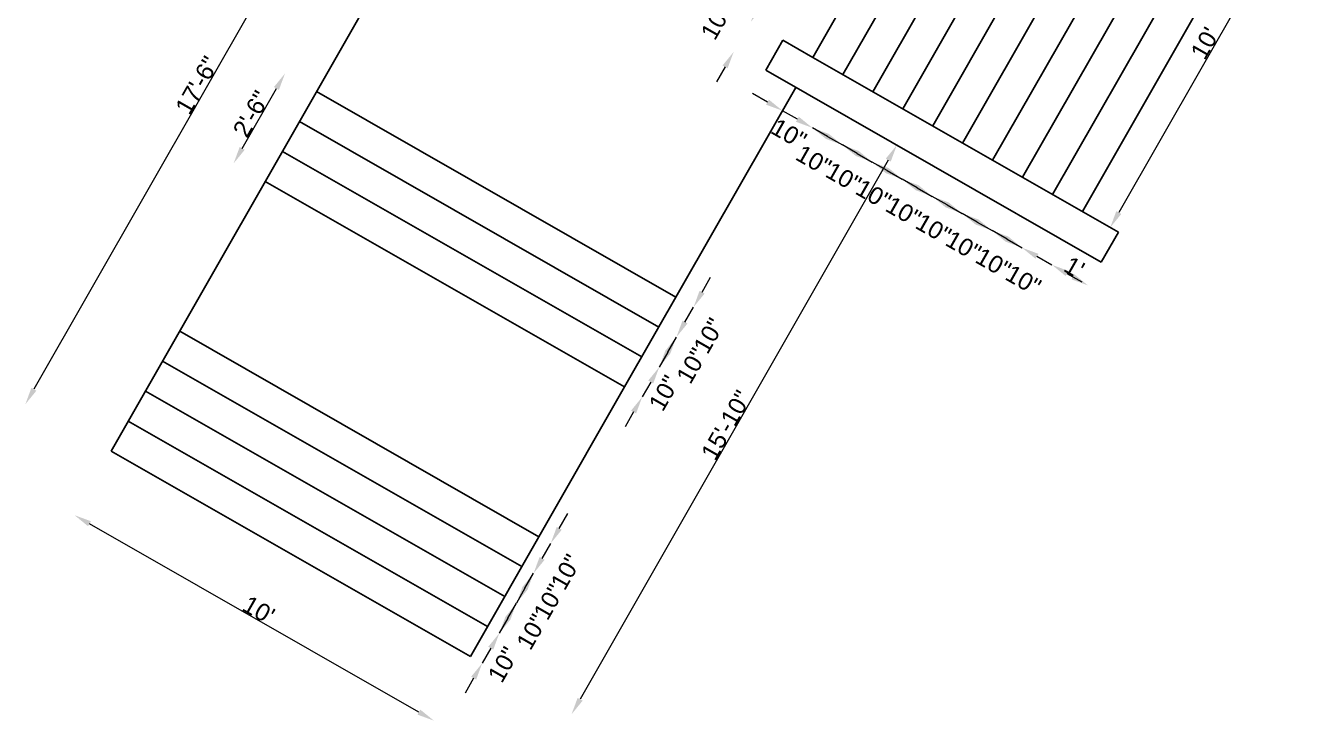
# Model space of a CAD drawing. Header units: inches. Extents: x 1642 to 2519, y -670 to 169.
# Drawn here: x 1858.3 to 2225.5, y -669.5 to -468 of the extents above; entities that cross this region are included whole.
import ezdxf

# ---------------------------------------------------------------- set-up
doc = ezdxf.new("R2010")
doc.units = ezdxf.units.IN
doc.header["$MEASUREMENT"] = 0
doc.layers.add('dimantion', color=236, linetype='Continuous')
doc.styles.add('Annotative', font='arial.ttf')
doc.dimstyles.new('Copy of Annotative', dxfattribs={"dimscale": 0, "dimtxt": 5, "dimasz": 5, "dimexe": 0.18, "dimexo": 0.0625, "dimgap": 0.09, "dimtad": 1, "dimdec": 0, "dimzin": 0, "dimdsep": 46, "dimlunit": 4, "dimtxsty": 'Annotative', "dimcen": 0.09, "dimse1": 1, "dimse2": 1, "dimclrd": 250, "dimclrt": 250, "dimadec": 0, "dimazin": 0, "dimtfac": 0.3, "dimtdec": 0, "dimtofl": 0, "dimtmove": 0, "dimatfit": 2, "dimfxl": 1, "dimtolj": 1, "dimtzin": 0, "dimlwd": 5, "dimarcsym": 0})

# ---------------------------------------------------------------- blocks, each defined once
blk = doc.blocks.new('*D22')
at = {"color": 250, "lineweight": 5, "transparency": 16777216}
blk.add_line((1960.08, -399.86), (1860.82, -573.49), dxfattribs=at)
at = {"color": 250, "lineweight": 9, "transparency": 16777216}
for points in [[(1959.36, -399.45), (1960.81, -400.28), (1962.56, -395.52)], [(1860.1, -573.08), (1861.54, -573.91), (1858.34, -577.83)]]:
    blk.add_solid(points, dxfattribs=at)
at = {"layer": 'Defpoints', "color": 0, "lineweight": 9, "transparency": 16777216}
for p in [(1976.05, -403.24), (1858.34, -577.83), (1871.83, -585.54)]:
    blk.add_point(p, dxfattribs=at)
at = {"color": 250, "transparency": 16777216, "insert": (1908.16, -485.37), "char_height": 5, "attachment_point": 5, "rotation": 60.2432, "style": 'Annotative'}
blk.add_mtext('\\A1;17\'-6"', dxfattribs=at)
blk = doc.blocks.new('*D50')
at = {"color": 250, "lineweight": 5, "transparency": 16777216}
blk.add_line((1972.44, -667.05), (1876.94, -612.46), dxfattribs=at)
at = {"color": 250, "lineweight": 9, "transparency": 16777216}
for points in [[(1877.36, -611.73), (1876.53, -613.18), (1872.6, -609.98)], [(1972.85, -666.33), (1972.03, -667.78), (1976.78, -669.53)]]:
    blk.add_solid(points, dxfattribs=at)
at = {"layer": 'Defpoints', "color": 0, "lineweight": 9, "transparency": 16777216}
for p in [(1883.23, -591.38), (1872.6, -609.98), (1987.41, -650.94)]:
    blk.add_point(p, dxfattribs=at)
at = {"color": 250, "transparency": 16777216, "insert": (1926, -637.46), "char_height": 5, "attachment_point": 5, "rotation": 330.2432, "style": 'Annotative'}
blk.add_mtext("\\A1;10'", dxfattribs=at)
blk = doc.blocks.new('*D41')
at = {"color": 250, "lineweight": 5, "transparency": 16777216}
blk.add_line((2229.96, -426.76), (2175.36, -522.25), dxfattribs=at)
at = {"color": 250, "lineweight": 9, "transparency": 16777216}
for points in [[(2229.23, -426.35), (2230.68, -427.17), (2232.44, -422.42)], [(2174.64, -521.84), (2176.08, -522.67), (2172.88, -526.59)]]:
    blk.add_solid(points, dxfattribs=at)
at = {"layer": 'Defpoints', "color": 0, "lineweight": 9, "transparency": 16777216}
for p in [(2224.37, -417.8), (2164.81, -521.98), (2172.88, -526.59)]:
    blk.add_point(p, dxfattribs=at)
at = {"color": 250, "transparency": 16777216, "insert": (2200.36, -473.19), "char_height": 5, "attachment_point": 5, "rotation": 60.2432, "style": 'Annotative'}
blk.add_mtext("\\A1;10'", dxfattribs=at)
blk = doc.blocks.new('*D38')
at = {"color": 250, "lineweight": 5, "transparency": 16777216}
for p, q in [((2071.15, -462.67), (2073.63, -458.33)), ((2061.22, -480.04), (2058.74, -484.38))]:
    blk.add_line(p, q, dxfattribs=at)
at = {"color": 250, "lineweight": 9, "transparency": 16777216}
for points in [[(2070.42, -462.26), (2071.87, -463.09), (2068.66, -467.01)], [(2060.5, -479.62), (2061.94, -480.45), (2063.7, -475.7)]]:
    blk.add_solid(points, dxfattribs=at)
at = {"layer": 'Defpoints', "color": 0, "lineweight": 9, "transparency": 16777216}
for p in [(2077.99, -472.35), (2063.7, -475.7), (2073.03, -481.03)]:
    blk.add_point(p, dxfattribs=at)
at = {"color": 250, "transparency": 16777216, "insert": (2058.62, -467.02), "char_height": 5, "attachment_point": 5, "rotation": 60.2432, "style": 'Annotative'}
blk.add_mtext('\\A1;10"', dxfattribs=at)
blk = doc.blocks.new('*D37')
at = {"color": 250, "lineweight": 5, "transparency": 16777216}
blk.add_line((2108.52, -507.08), (2019.18, -663.34), dxfattribs=at)
at = {"color": 250, "lineweight": 9, "transparency": 16777216}
for points in [[(2107.79, -506.66), (2109.24, -507.49), (2111, -502.74)], [(2018.46, -662.93), (2019.9, -663.76), (2016.7, -667.68)]]:
    blk.add_solid(points, dxfattribs=at)
at = {"layer": 'Defpoints', "color": 0, "lineweight": 9, "transparency": 16777216}
for p in [(2081.71, -485.99), (1987.41, -650.94), (2016.7, -667.68)]:
    blk.add_point(p, dxfattribs=at)
at = {"color": 250, "transparency": 16777216, "insert": (2061.55, -583.9), "char_height": 5, "attachment_point": 5, "rotation": 60.2432, "style": 'Annotative'}
blk.add_mtext('\\A1;15\'-10"', dxfattribs=at)
blk = doc.blocks.new('*D18')
at = {"layer": 'Defpoints', "color": 0, "lineweight": 9, "transparency": 16777216}
for p in [(1992.37, -642.26), (1995.76, -644.19), (1987.41, -650.94)]:
    blk.add_point(p, dxfattribs=at)
at = {"layer": 'dimantion', "color": 250, "lineweight": 5, "transparency": 16777216}
for p, q in [((1998.24, -639.85), (2000.72, -635.51)), ((1988.31, -657.22), (1985.83, -661.56))]:
    blk.add_line(p, q, dxfattribs=at)
at = {"layer": 'dimantion', "color": 250, "lineweight": 9, "transparency": 16777216}
for points in [[(1997.52, -639.44), (1998.96, -640.27), (1995.76, -644.19)], [(1987.59, -656.8), (1989.04, -657.63), (1990.8, -652.88)]]:
    blk.add_solid(points, dxfattribs=at)
at = {"layer": 'dimantion', "color": 250, "lineweight": 9, "transparency": 16777216, "insert": (1996.88, -653.28), "char_height": 5, "attachment_point": 5, "rotation": 60.2432, "style": 'Annotative'}
blk.add_mtext('\\A1;10"', dxfattribs=at)
blk = doc.blocks.new('*D19')
at = {"layer": 'Defpoints', "color": 0, "lineweight": 9, "transparency": 16777216}
for p in [(1997.34, -633.58), (2000.72, -635.51), (1992.37, -642.26)]:
    blk.add_point(p, dxfattribs=at)
at = {"layer": 'dimantion', "color": 250, "lineweight": 5, "transparency": 16777216}
for p, q in [((2003.2, -631.17), (2005.69, -626.83)), ((1993.28, -648.53), (1990.8, -652.88))]:
    blk.add_line(p, q, dxfattribs=at)
at = {"layer": 'dimantion', "color": 250, "lineweight": 9, "transparency": 16777216}
for points in [[(2002.48, -630.76), (2003.93, -631.59), (2000.72, -635.51)], [(1992.55, -648.12), (1994, -648.95), (1995.76, -644.19)]]:
    blk.add_solid(points, dxfattribs=at)
at = {"layer": 'dimantion', "color": 250, "lineweight": 9, "transparency": 16777216, "insert": (2005.16, -643.81), "char_height": 5, "attachment_point": 5, "rotation": 60.2432, "style": 'Annotative'}
blk.add_mtext('\\A1;10"', dxfattribs=at)
blk = doc.blocks.new('*D20')
at = {"layer": 'Defpoints', "color": 0, "lineweight": 9, "transparency": 16777216}
for p in [(2002.3, -624.9), (2005.69, -626.83), (1997.34, -633.58)]:
    blk.add_point(p, dxfattribs=at)
at = {"layer": 'dimantion', "color": 250, "lineweight": 5, "transparency": 16777216}
for p, q in [((2008.17, -622.49), (2010.65, -618.15)), ((1998.24, -639.85), (1995.76, -644.19))]:
    blk.add_line(p, q, dxfattribs=at)
at = {"layer": 'dimantion', "color": 250, "lineweight": 9, "transparency": 16777216}
for points in [[(2007.44, -622.08), (2008.89, -622.9), (2005.69, -626.83)], [(1997.52, -639.44), (1998.96, -640.27), (2000.72, -635.51)]]:
    blk.add_solid(points, dxfattribs=at)
at = {"layer": 'dimantion', "color": 250, "lineweight": 9, "transparency": 16777216, "insert": (2010.13, -635.13), "char_height": 5, "attachment_point": 5, "rotation": 60.2432, "style": 'Annotative'}
blk.add_mtext('\\A1;10"', dxfattribs=at)
blk = doc.blocks.new('*D21')
at = {"layer": 'Defpoints', "color": 0, "lineweight": 9, "transparency": 16777216}
for p in [(2007.26, -616.21), (2010.65, -618.15), (2002.3, -624.9)]:
    blk.add_point(p, dxfattribs=at)
at = {"layer": 'dimantion', "color": 250, "lineweight": 5, "transparency": 16777216}
for p, q in [((2013.13, -613.81), (2015.61, -609.47)), ((2003.2, -631.17), (2000.72, -635.51))]:
    blk.add_line(p, q, dxfattribs=at)
at = {"layer": 'dimantion', "color": 250, "lineweight": 9, "transparency": 16777216}
for points in [[(2012.41, -613.4), (2013.85, -614.22), (2010.65, -618.15)], [(2002.48, -630.76), (2003.93, -631.59), (2005.69, -626.83)]]:
    blk.add_solid(points, dxfattribs=at)
at = {"layer": 'dimantion', "color": 250, "lineweight": 9, "transparency": 16777216, "insert": (2015.09, -626.45), "char_height": 5, "attachment_point": 5, "rotation": 60.2432, "style": 'Annotative'}
blk.add_mtext('\\A1;10"', dxfattribs=at)
blk = doc.blocks.new('*D23')
at = {"layer": 'Defpoints', "color": 0, "lineweight": 9, "transparency": 16777216}
for p in [(2037.04, -564.13), (2042.14, -567.04), (2032.08, -572.81)]:
    blk.add_point(p, dxfattribs=at)
at = {"layer": 'dimantion', "color": 250, "lineweight": 5, "transparency": 16777216}
for p, q in [((2044.62, -562.7), (2047.1, -558.36)), ((2034.69, -580.06), (2032.21, -584.4))]:
    blk.add_line(p, q, dxfattribs=at)
at = {"layer": 'dimantion', "color": 250, "lineweight": 9, "transparency": 16777216}
for points in [[(2043.9, -562.29), (2045.34, -563.11), (2042.14, -567.04)], [(2033.97, -579.65), (2035.42, -580.48), (2037.18, -575.72)]]:
    blk.add_solid(points, dxfattribs=at)
at = {"layer": 'dimantion', "color": 250, "lineweight": 9, "transparency": 16777216, "insert": (2043.54, -574.59), "char_height": 5, "attachment_point": 5, "rotation": 60.2432, "style": 'Annotative'}
blk.add_mtext('\\A1;10"', dxfattribs=at)
blk = doc.blocks.new('*D24')
at = {"layer": 'Defpoints', "color": 0, "lineweight": 9, "transparency": 16777216}
for p in [(2042.01, -555.44), (2047.1, -558.36), (2037.04, -564.13)]:
    blk.add_point(p, dxfattribs=at)
at = {"layer": 'dimantion', "color": 250, "lineweight": 5, "transparency": 16777216}
for p, q in [((2049.58, -554.02), (2052.07, -549.68)), ((2039.66, -571.38), (2037.18, -575.72))]:
    blk.add_line(p, q, dxfattribs=at)
at = {"layer": 'dimantion', "color": 250, "lineweight": 9, "transparency": 16777216}
for points in [[(2048.86, -553.6), (2050.31, -554.43), (2047.1, -558.36)], [(2038.93, -570.97), (2040.38, -571.79), (2042.14, -567.04)]]:
    blk.add_solid(points, dxfattribs=at)
at = {"layer": 'dimantion', "color": 250, "lineweight": 9, "transparency": 16777216, "insert": (2051.54, -566.66), "char_height": 5, "attachment_point": 5, "rotation": 60.2432, "style": 'Annotative'}
blk.add_mtext('\\A1;10"', dxfattribs=at)
blk = doc.blocks.new('*D25')
at = {"layer": 'Defpoints', "color": 0, "lineweight": 9, "transparency": 16777216}
for p in [(2046.97, -546.76), (2052.07, -549.68), (2042.01, -555.44)]:
    blk.add_point(p, dxfattribs=at)
at = {"layer": 'dimantion', "color": 250, "lineweight": 5, "transparency": 16777216}
for p, q in [((2054.55, -545.34), (2057.03, -541)), ((2044.62, -562.7), (2042.14, -567.04))]:
    blk.add_line(p, q, dxfattribs=at)
at = {"layer": 'dimantion', "color": 250, "lineweight": 9, "transparency": 16777216}
for points in [[(2053.82, -544.92), (2055.27, -545.75), (2052.07, -549.68)], [(2043.9, -562.29), (2045.34, -563.11), (2047.1, -558.36)]]:
    blk.add_solid(points, dxfattribs=at)
at = {"layer": 'dimantion', "color": 250, "lineweight": 9, "transparency": 16777216, "insert": (2056.51, -557.97), "char_height": 5, "attachment_point": 5, "rotation": 60.2432, "style": 'Annotative'}
blk.add_mtext('\\A1;10"', dxfattribs=at)
blk = doc.blocks.new('*D26')
at = {"layer": 'Defpoints', "color": 0, "lineweight": 9, "transparency": 16777216}
for p in [(1933.62, -481.96), (1942.79, -487.2), (1927.9, -513.25)]:
    blk.add_point(p, dxfattribs=at)
at = {"layer": 'dimantion', "color": 250, "lineweight": 5, "transparency": 16777216}
blk.add_line((1921.21, -503.67), (1931.14, -486.3), dxfattribs=at)
at = {"layer": 'dimantion', "color": 250, "lineweight": 9, "transparency": 16777216}
for points in [[(1930.42, -485.89), (1931.86, -486.72), (1933.62, -481.96)], [(1920.49, -503.25), (1921.94, -504.08), (1918.73, -508.01)]]:
    blk.add_solid(points, dxfattribs=at)
at = {"layer": 'dimantion', "color": 250, "lineweight": 9, "transparency": 16777216, "insert": (1923.88, -493.67), "char_height": 5, "attachment_point": 5, "rotation": 60.2432, "style": 'Annotative'}
blk.add_mtext('\\A1;2\'-6"', dxfattribs=at)
blk = doc.blocks.new('*D27')
at = {"layer": 'Defpoints', "color": 0, "lineweight": 9, "transparency": 16777216}
for p in [(2086.68, -477.31), (2095.36, -482.28), (2086.53, -497.72)]:
    blk.add_point(p, dxfattribs=at)
at = {"layer": 'dimantion', "color": 250, "lineweight": 5, "transparency": 16777216}
for p, q in [((2073.51, -490.27), (2069.17, -487.79)), ((2090.87, -500.2), (2095.21, -502.68))]:
    blk.add_line(p, q, dxfattribs=at)
at = {"layer": 'dimantion', "color": 250, "lineweight": 9, "transparency": 16777216}
for points in [[(2073.92, -489.55), (2073.09, -491), (2077.85, -492.75)], [(2091.28, -499.47), (2090.46, -500.92), (2086.53, -497.72)]]:
    blk.add_solid(points, dxfattribs=at)
at = {"layer": 'dimantion', "color": 250, "lineweight": 9, "transparency": 16777216, "insert": (2079.72, -499.43), "char_height": 5, "attachment_point": 5, "rotation": 330.2432, "style": 'Annotative'}
blk.add_mtext('\\A1;10"', dxfattribs=at)
blk = doc.blocks.new('*D28')
at = {"layer": 'Defpoints', "color": 0, "lineweight": 9, "transparency": 16777216}
for p in [(2095.36, -482.28), (2104.04, -487.24), (2095.21, -502.68)]:
    blk.add_point(p, dxfattribs=at)
at = {"layer": 'dimantion', "color": 250, "lineweight": 5, "transparency": 16777216}
for p, q in [((2082.19, -495.24), (2077.85, -492.75)), ((2099.55, -505.16), (2103.89, -507.64))]:
    blk.add_line(p, q, dxfattribs=at)
at = {"layer": 'dimantion', "color": 250, "lineweight": 9, "transparency": 16777216}
for points in [[(2082.6, -494.51), (2081.77, -495.96), (2086.53, -497.72)], [(2099.96, -504.44), (2099.14, -505.88), (2095.21, -502.68)]]:
    blk.add_solid(points, dxfattribs=at)
at = {"layer": 'dimantion', "color": 250, "lineweight": 9, "transparency": 16777216, "insert": (2086.91, -507.12), "char_height": 5, "attachment_point": 5, "rotation": 330.2432, "style": 'Annotative'}
blk.add_mtext('\\A1;10"', dxfattribs=at)
blk = doc.blocks.new('*D29')
at = {"layer": 'Defpoints', "color": 0, "lineweight": 9, "transparency": 16777216}
for p in [(2104.04, -487.24), (2112.72, -492.2), (2103.89, -507.64)]:
    blk.add_point(p, dxfattribs=at)
at = {"layer": 'dimantion', "color": 250, "lineweight": 5, "transparency": 16777216}
for p, q in [((2090.87, -500.2), (2086.53, -497.72)), ((2108.23, -510.12), (2112.57, -512.61))]:
    blk.add_line(p, q, dxfattribs=at)
at = {"layer": 'dimantion', "color": 250, "lineweight": 9, "transparency": 16777216}
for points in [[(2091.28, -499.47), (2090.46, -500.92), (2095.21, -502.68)], [(2108.65, -509.4), (2107.82, -510.85), (2103.89, -507.64)]]:
    blk.add_solid(points, dxfattribs=at)
at = {"layer": 'dimantion', "color": 250, "lineweight": 9, "transparency": 16777216, "insert": (2095.59, -512.08), "char_height": 5, "attachment_point": 5, "rotation": 330.2432, "style": 'Annotative'}
blk.add_mtext('\\A1;10"', dxfattribs=at)
blk = doc.blocks.new('*D30')
at = {"layer": 'Defpoints', "color": 0, "lineweight": 9, "transparency": 16777216}
for p in [(2112.72, -492.2), (2121.4, -497.16), (2112.57, -512.61)]:
    blk.add_point(p, dxfattribs=at)
at = {"layer": 'dimantion', "color": 250, "lineweight": 5, "transparency": 16777216}
for p, q in [((2099.55, -505.16), (2095.21, -502.68)), ((2116.91, -515.09), (2121.25, -517.57))]:
    blk.add_line(p, q, dxfattribs=at)
at = {"layer": 'dimantion', "color": 250, "lineweight": 9, "transparency": 16777216}
for points in [[(2099.96, -504.44), (2099.14, -505.88), (2103.89, -507.64)], [(2117.33, -514.36), (2116.5, -515.81), (2112.57, -512.61)]]:
    blk.add_solid(points, dxfattribs=at)
at = {"layer": 'dimantion', "color": 250, "lineweight": 9, "transparency": 16777216, "insert": (2104.27, -517.05), "char_height": 5, "attachment_point": 5, "rotation": 330.2432, "style": 'Annotative'}
blk.add_mtext('\\A1;10"', dxfattribs=at)
blk = doc.blocks.new('*D31')
at = {"layer": 'Defpoints', "color": 0, "lineweight": 9, "transparency": 16777216}
for p in [(2121.4, -497.16), (2130.08, -502.13), (2121.25, -517.57)]:
    blk.add_point(p, dxfattribs=at)
at = {"layer": 'dimantion', "color": 250, "lineweight": 5, "transparency": 16777216}
for p, q in [((2108.23, -510.12), (2103.89, -507.64)), ((2125.59, -520.05), (2129.94, -522.53))]:
    blk.add_line(p, q, dxfattribs=at)
at = {"layer": 'dimantion', "color": 250, "lineweight": 9, "transparency": 16777216}
for points in [[(2108.65, -509.4), (2107.82, -510.85), (2112.57, -512.61)], [(2126.01, -519.33), (2125.18, -520.77), (2121.25, -517.57)]]:
    blk.add_solid(points, dxfattribs=at)
at = {"layer": 'dimantion', "color": 250, "lineweight": 9, "transparency": 16777216, "insert": (2112.96, -522.01), "char_height": 5, "attachment_point": 5, "rotation": 330.2432, "style": 'Annotative'}
blk.add_mtext('\\A1;10"', dxfattribs=at)
blk = doc.blocks.new('*D32')
at = {"layer": 'Defpoints', "color": 0, "lineweight": 9, "transparency": 16777216}
for p in [(2130.08, -502.13), (2138.76, -507.09), (2129.94, -522.53)]:
    blk.add_point(p, dxfattribs=at)
at = {"layer": 'dimantion', "color": 250, "lineweight": 5, "transparency": 16777216}
for p, q in [((2116.91, -515.09), (2112.57, -512.61)), ((2134.28, -525.01), (2138.62, -527.5))]:
    blk.add_line(p, q, dxfattribs=at)
at = {"layer": 'dimantion', "color": 250, "lineweight": 9, "transparency": 16777216}
for points in [[(2117.33, -514.36), (2116.5, -515.81), (2121.25, -517.57)], [(2134.69, -524.29), (2133.86, -525.74), (2129.94, -522.53)]]:
    blk.add_solid(points, dxfattribs=at)
at = {"layer": 'dimantion', "color": 250, "lineweight": 9, "transparency": 16777216, "insert": (2121.64, -526.97), "char_height": 5, "attachment_point": 5, "rotation": 330.2432, "style": 'Annotative'}
blk.add_mtext('\\A1;10"', dxfattribs=at)
blk = doc.blocks.new('*D33')
at = {"layer": 'Defpoints', "color": 0, "lineweight": 9, "transparency": 16777216}
for p in [(2138.76, -507.09), (2147.44, -512.05), (2138.62, -527.5)]:
    blk.add_point(p, dxfattribs=at)
at = {"layer": 'dimantion', "color": 250, "lineweight": 5, "transparency": 16777216}
for p, q in [((2125.59, -520.05), (2121.25, -517.57)), ((2142.96, -529.98), (2147.3, -532.46))]:
    blk.add_line(p, q, dxfattribs=at)
at = {"layer": 'dimantion', "color": 250, "lineweight": 9, "transparency": 16777216}
for points in [[(2126.01, -519.33), (2125.18, -520.77), (2129.94, -522.53)], [(2143.37, -529.25), (2142.54, -530.7), (2138.62, -527.5)]]:
    blk.add_solid(points, dxfattribs=at)
at = {"layer": 'dimantion', "color": 250, "lineweight": 9, "transparency": 16777216, "insert": (2130.32, -531.94), "char_height": 5, "attachment_point": 5, "rotation": 330.2432, "style": 'Annotative'}
blk.add_mtext('\\A1;10"', dxfattribs=at)
blk = doc.blocks.new('*D34')
at = {"layer": 'Defpoints', "color": 0, "lineweight": 9, "transparency": 16777216}
for p in [(2147.44, -512.05), (2156.13, -517.02), (2147.3, -532.46)]:
    blk.add_point(p, dxfattribs=at)
at = {"layer": 'dimantion', "color": 250, "lineweight": 5, "transparency": 16777216}
for p, q in [((2134.28, -525.01), (2129.94, -522.53)), ((2151.64, -534.94), (2155.98, -537.42))]:
    blk.add_line(p, q, dxfattribs=at)
at = {"layer": 'dimantion', "color": 250, "lineweight": 9, "transparency": 16777216}
for points in [[(2134.69, -524.29), (2133.86, -525.74), (2138.62, -527.5)], [(2152.05, -534.22), (2151.23, -535.66), (2147.3, -532.46)]]:
    blk.add_solid(points, dxfattribs=at)
at = {"layer": 'dimantion', "color": 250, "lineweight": 9, "transparency": 16777216, "insert": (2139, -536.9), "char_height": 5, "attachment_point": 5, "rotation": 330.2432, "style": 'Annotative'}
blk.add_mtext('\\A1;10"', dxfattribs=at)
blk = doc.blocks.new('*D35')
at = {"layer": 'Defpoints', "color": 0, "lineweight": 9, "transparency": 16777216}
for p in [(2156.13, -517.02), (2164.81, -521.98), (2155.98, -537.42)]:
    blk.add_point(p, dxfattribs=at)
at = {"layer": 'dimantion', "color": 250, "lineweight": 5, "transparency": 16777216}
for p, q in [((2142.96, -529.98), (2138.62, -527.5)), ((2160.32, -539.9), (2164.66, -542.39))]:
    blk.add_line(p, q, dxfattribs=at)
at = {"layer": 'dimantion', "color": 250, "lineweight": 9, "transparency": 16777216}
for points in [[(2143.37, -529.25), (2142.54, -530.7), (2147.3, -532.46)], [(2160.73, -539.18), (2159.91, -540.63), (2155.98, -537.42)]]:
    blk.add_solid(points, dxfattribs=at)
at = {"layer": 'dimantion', "color": 250, "lineweight": 9, "transparency": 16777216, "insert": (2147.68, -541.86), "char_height": 5, "attachment_point": 5, "rotation": 330.2432, "style": 'Annotative'}
blk.add_mtext('\\A1;10"', dxfattribs=at)
blk = doc.blocks.new('*D36')
at = {"layer": 'Defpoints', "color": 0, "lineweight": 9, "transparency": 16777216}
for p in [(2164.81, -521.98), (2175.23, -527.94), (2166.4, -543.38)]:
    blk.add_point(p, dxfattribs=at)
at = {"layer": 'dimantion', "color": 250, "lineweight": 5, "transparency": 16777216}
blk.add_line((2160.32, -539.9), (2162.06, -540.9), dxfattribs=at)
at = {"layer": 'dimantion', "color": 250, "lineweight": 9, "transparency": 16777216}
for points in [[(2160.73, -539.18), (2159.91, -540.63), (2155.98, -537.42)], [(2162.47, -540.17), (2161.64, -541.62), (2166.4, -543.38)]]:
    blk.add_solid(points, dxfattribs=at)
at = {"layer": 'dimantion', "color": 250, "lineweight": 9, "transparency": 16777216, "insert": (2162.48, -538.14), "char_height": 5, "attachment_point": 5, "rotation": 330.2432, "style": 'Annotative'}
blk.add_mtext("\\A1;1'", dxfattribs=at)

msp = doc.modelspace()

# ---------------------------------------------------------------- linework, layer by layer
at = {"color": 2, "true_color": 0xf1eb1f, "transparency": 33554687}
for p, q in [((2146.23, -373.14), (2086.68, -477.31)), ((2154.91, -378.1), (2095.36, -482.28)), ((2163.6, -383.06), (2104.04, -487.24)), ((2172.28, -388.02), (2112.72, -492.2)), ((2180.96, -392.99), (2121.4, -497.16)), ((2189.64, -397.95), (2130.08, -502.13)), ((2198.32, -402.91), (2138.76, -507.09)), ((2207, -407.88), (2147.44, -512.05)), ((2215.68, -412.84), (2156.13, -517.02)), ((2224.37, -417.8), (2164.81, -521.98)), ((2077.99, -472.35), (2073.03, -481.03)), ((2086.68, -477.31), (2077.99, -472.35)), ((2175.23, -527.94), (2086.68, -477.31)), ((2073.03, -481.03), (2170.26, -536.62)), ((2170.26, -536.62), (2175.23, -527.94))]:
    msp.add_line(p, q, dxfattribs=at)
at = {"color": 52, "true_color": 0xc8c92d, "transparency": 33554687}
msp.add_line((2163.6, -383.06), (2104.04, -487.24), dxfattribs=at)
at = {"color": 152, "true_color": 0x2776bb, "transparency": 33554687}
for p, q in [((1987.46, -409.07), (1883.23, -591.38)), ((2046.97, -546.76), (1942.79, -487.2)), ((2081.71, -485.99), (2032.08, -572.81)), ((2042.01, -555.44), (1937.83, -495.89)), ((2037.04, -564.13), (1932.87, -504.57)), ((2032.08, -572.81), (1927.9, -513.25)), ((2007.26, -616.21), (1903.09, -556.66)), ((2002.3, -624.9), (1898.12, -565.34)), ((1997.34, -633.58), (1893.16, -574.02)), ((2032.08, -572.81), (1987.41, -650.94)), ((1992.37, -642.26), (1888.2, -582.7)), ((1987.41, -650.94), (1883.23, -591.38))]:
    msp.add_line(p, q, dxfattribs=at)

# ---------------------------------------------------------------- dimensions: what is measured, and where the dimension line sits
at = {"color": 18, "true_color": 0x000000, "transparency": 33554687}
for p1, p2, distance, picture, middle in [((1976.05, -403.24), (1871.83, -585.54), -15.54, '*D22', (1908.16, -485.37)), ((2224.37, -417.8), (2164.81, -521.98), 9.3, '*D41', (2200.36, -473.19)), ((2081.71, -485.99), (1987.41, -650.94), 33.74, '*D37', (2061.55, -583.9)), ((1987.41, -650.94), (1883.23, -591.38), 21.42, '*D50', (1926, -637.46))]:
    dim = msp.add_aligned_dim(p1=p1, p2=p2, distance=distance, dimstyle='Copy of Annotative', override={"dimscale": 0, "dimtix": 0, "dimtofl": 0, "dimtmove": 0, "dimatfit": 2}, dxfattribs=at)
    dim.commit()
    dim.dimension.update_dxf_attribs({"geometry": picture, "text_midpoint": middle})
dim = msp.add_linear_dim(base=(2063.7, -475.7), p1=(2077.99, -472.35), p2=(2073.03, -481.03), angle=240.2432, dimstyle='Copy of Annotative', override={"dimscale": 0, "dimtix": 0, "dimtofl": 0, "dimtmove": 2, "dimatfit": 2}, dxfattribs=at)
dim.commit()
dim.dimension.update_dxf_attribs({"geometry": '*D38', "text_midpoint": (2058.62, -467.02), "dimtype": 129})
at = {"layer": 'dimantion', "color": 240, "lineweight": 9, "true_color": 0xed1f24, "transparency": 33554687}
for base, p1, p2, angle, picture, middle in [((2086.53, -497.72), (2086.68, -477.31), (2095.36, -482.28), 330.2432, '*D27', (2079.72, -499.43)), ((2042.14, -567.04), (2032.08, -572.81), (2037.04, -564.13), 60.2432, '*D23', (2043.54, -574.59)), ((1995.76, -644.19), (1987.41, -650.94), (1992.37, -642.26), 60.2432, '*D18', (1996.88, -653.28))]:
    dim = msp.add_linear_dim(base=base, p1=p1, p2=p2, angle=angle, dimstyle='Copy of Annotative', override={"dimscale": 0, "dimtix": 0, "dimtofl": 0, "dimtmove": 2, "dimatfit": 2}, dxfattribs=at)
    dim.commit()
    dim.dimension.update_dxf_attribs({"geometry": picture, "text_midpoint": middle, "dimtype": 129})
dim = msp.add_aligned_dim(p1=(1927.9, -513.25), p2=(1942.79, -487.2), distance=10.56, dimstyle='Copy of Annotative', override={"dimscale": 0, "dimtix": 0, "dimtofl": 0, "dimtmove": 0, "dimatfit": 2}, dxfattribs=at)
dim.commit()
dim.dimension.update_dxf_attribs({"geometry": '*D26', "text_midpoint": (1923.88, -493.67)})
for base, p1, p2, angle, picture, middle in [((2095.21, -502.68), (2095.36, -482.28), (2104.04, -487.24), 150.2432, '*D28', (2086.91, -507.12)), ((2103.89, -507.64), (2104.04, -487.24), (2112.72, -492.2), 150.2432, '*D29', (2095.59, -512.08)), ((2112.57, -512.61), (2112.72, -492.2), (2121.4, -497.16), 150.2432, '*D30', (2104.27, -517.05)), ((2121.25, -517.57), (2121.4, -497.16), (2130.08, -502.13), 150.2432, '*D31', (2112.96, -522.01)), ((2129.94, -522.53), (2130.08, -502.13), (2138.76, -507.09), 150.2432, '*D32', (2121.64, -526.97)), ((2138.62, -527.5), (2138.76, -507.09), (2147.44, -512.05), 150.2432, '*D33', (2130.32, -531.94)), ((2147.3, -532.46), (2147.44, -512.05), (2156.13, -517.02), 150.2432, '*D34', (2139, -536.9)), ((2155.98, -537.42), (2156.13, -517.02), (2164.81, -521.98), 150.2432, '*D35', (2147.68, -541.86)), ((2166.4, -543.38), (2164.81, -521.98), (2175.23, -527.94), 150.2432, '*D36', (2162.48, -538.14)), ((2052.07, -549.68), (2042.01, -555.44), (2046.97, -546.76), 240.2432, '*D25', (2056.51, -557.97)), ((2047.1, -558.36), (2037.04, -564.13), (2042.01, -555.44), 240.2432, '*D24', (2051.54, -566.66)), ((2010.65, -618.15), (2002.3, -624.9), (2007.26, -616.21), 240.2432, '*D21', (2015.09, -626.45)), ((2005.69, -626.83), (1997.34, -633.58), (2002.3, -624.9), 240.2432, '*D20', (2010.13, -635.13)), ((2000.72, -635.51), (1992.37, -642.26), (1997.34, -633.58), 240.2432, '*D19', (2005.16, -643.81))]:
    dim = msp.add_linear_dim(base=base, p1=p1, p2=p2, angle=angle, dimstyle='Copy of Annotative', override={"dimscale": 0, "dimtix": 0, "dimtofl": 0, "dimtmove": 2, "dimatfit": 2}, dxfattribs=at)
    dim.commit()
    dim.dimension.update_dxf_attribs({"geometry": picture, "text_midpoint": middle})

doc.saveas('drawing.dxf')
